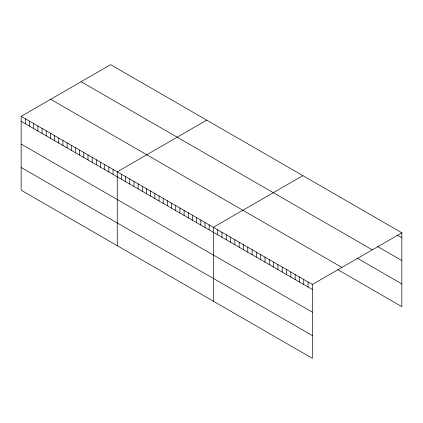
<?xml version="1.0" encoding="UTF-8"?>
<svg xmlns="http://www.w3.org/2000/svg" width="423" height="423" viewBox="0 0 423 423"><rect width="100%" height="100%" fill="white"/><g stroke="black" fill="none" stroke-linecap="round" stroke-linejoin="round"><path stroke-width="0.63" d="M21.15 116.341L312.359 284.468L312.359 358.329L21.15 190.202L21.15 116.341L110.641 64.671L401.85 232.798L401.85 306.659L337.818 269.689M206.741 120.153L117.25 171.823L117.25 245.684M302.842 175.635L213.345 227.304L213.345 301.165M312.359 284.468L401.85 232.798M397.546 235.315L401.85 237.8M377.633 246.546L401.85 260.526M81.11 81.724L372.319 249.85M357.186 258.152L401.85 283.933M50.681 99.289L341.89 267.415M21.15 121.343L312.359 289.469M21.15 144.063L312.359 312.19M21.15 167.476L312.359 335.603M308.055 281.982L308.055 286.984M303.746 279.497L303.746 284.499M299.442 277.012L299.442 282.014M295.138 274.527L295.138 279.529M290.834 272.042L290.834 277.044M286.53 269.557L286.53 274.559M282.226 267.072L282.226 272.068M277.922 264.587L277.922 269.583M273.612 262.101L273.612 267.098M269.308 259.616L269.308 264.613M265.004 257.131L265.004 262.128M260.7 254.646L260.7 259.643M256.396 252.156L256.396 257.158M252.092 249.67L252.092 254.672M247.788 247.185L247.788 252.187M243.479 244.7L243.479 249.702M239.175 242.215L239.175 247.217M234.871 239.73L234.871 244.732M230.567 237.245L230.567 242.247M226.263 234.76L226.263 239.762M221.959 232.275L221.959 237.277M217.649 229.789L217.649 234.791M209.168 224.893L209.168 229.895M204.991 222.482L204.991 227.479M200.814 220.066L200.814 225.068M196.637 217.655L196.637 222.657M192.454 215.244L192.454 220.246M188.277 212.832L188.277 217.829M184.1 210.416L184.1 215.418M179.923 208.005L179.923 213.007M175.746 205.594L175.746 210.596M171.564 203.183L171.564 208.185M167.386 200.772L167.386 205.768M163.209 198.355L163.209 203.357M159.032 195.944L159.032 200.946M154.855 193.533L154.855 198.535M150.673 191.122L150.673 196.119M146.495 188.711L146.495 193.708M142.318 186.294L142.318 191.296M138.141 183.883L138.141 188.885M133.959 181.472L133.959 186.474M129.782 179.061L129.782 184.058M125.605 176.645L125.605 181.647M121.427 174.234L121.427 179.236M113.068 169.412L113.068 174.408M108.891 167L108.891 171.997M104.714 164.584L104.714 169.586M100.537 162.173L100.537 167.175M96.359 159.762L96.359 164.764M92.177 157.351L92.177 162.347M88 154.934L88 159.936M83.823 152.523L83.823 157.525M79.646 150.112L79.646 155.114M75.468 147.701L75.468 152.703M71.286 145.29L71.286 150.287M67.109 142.874L67.109 147.876M62.932 140.462L62.932 145.464M58.755 138.051L58.755 143.053M54.578 135.64L54.578 140.637M50.395 133.224L50.395 138.226M46.218 130.813L46.218 135.815M42.041 128.402L42.041 133.404M37.864 125.991L37.864 130.993M33.687 123.579L33.687 128.576M29.504 121.163L29.504 126.165M25.327 118.752L25.327 123.754"/></g></svg>
